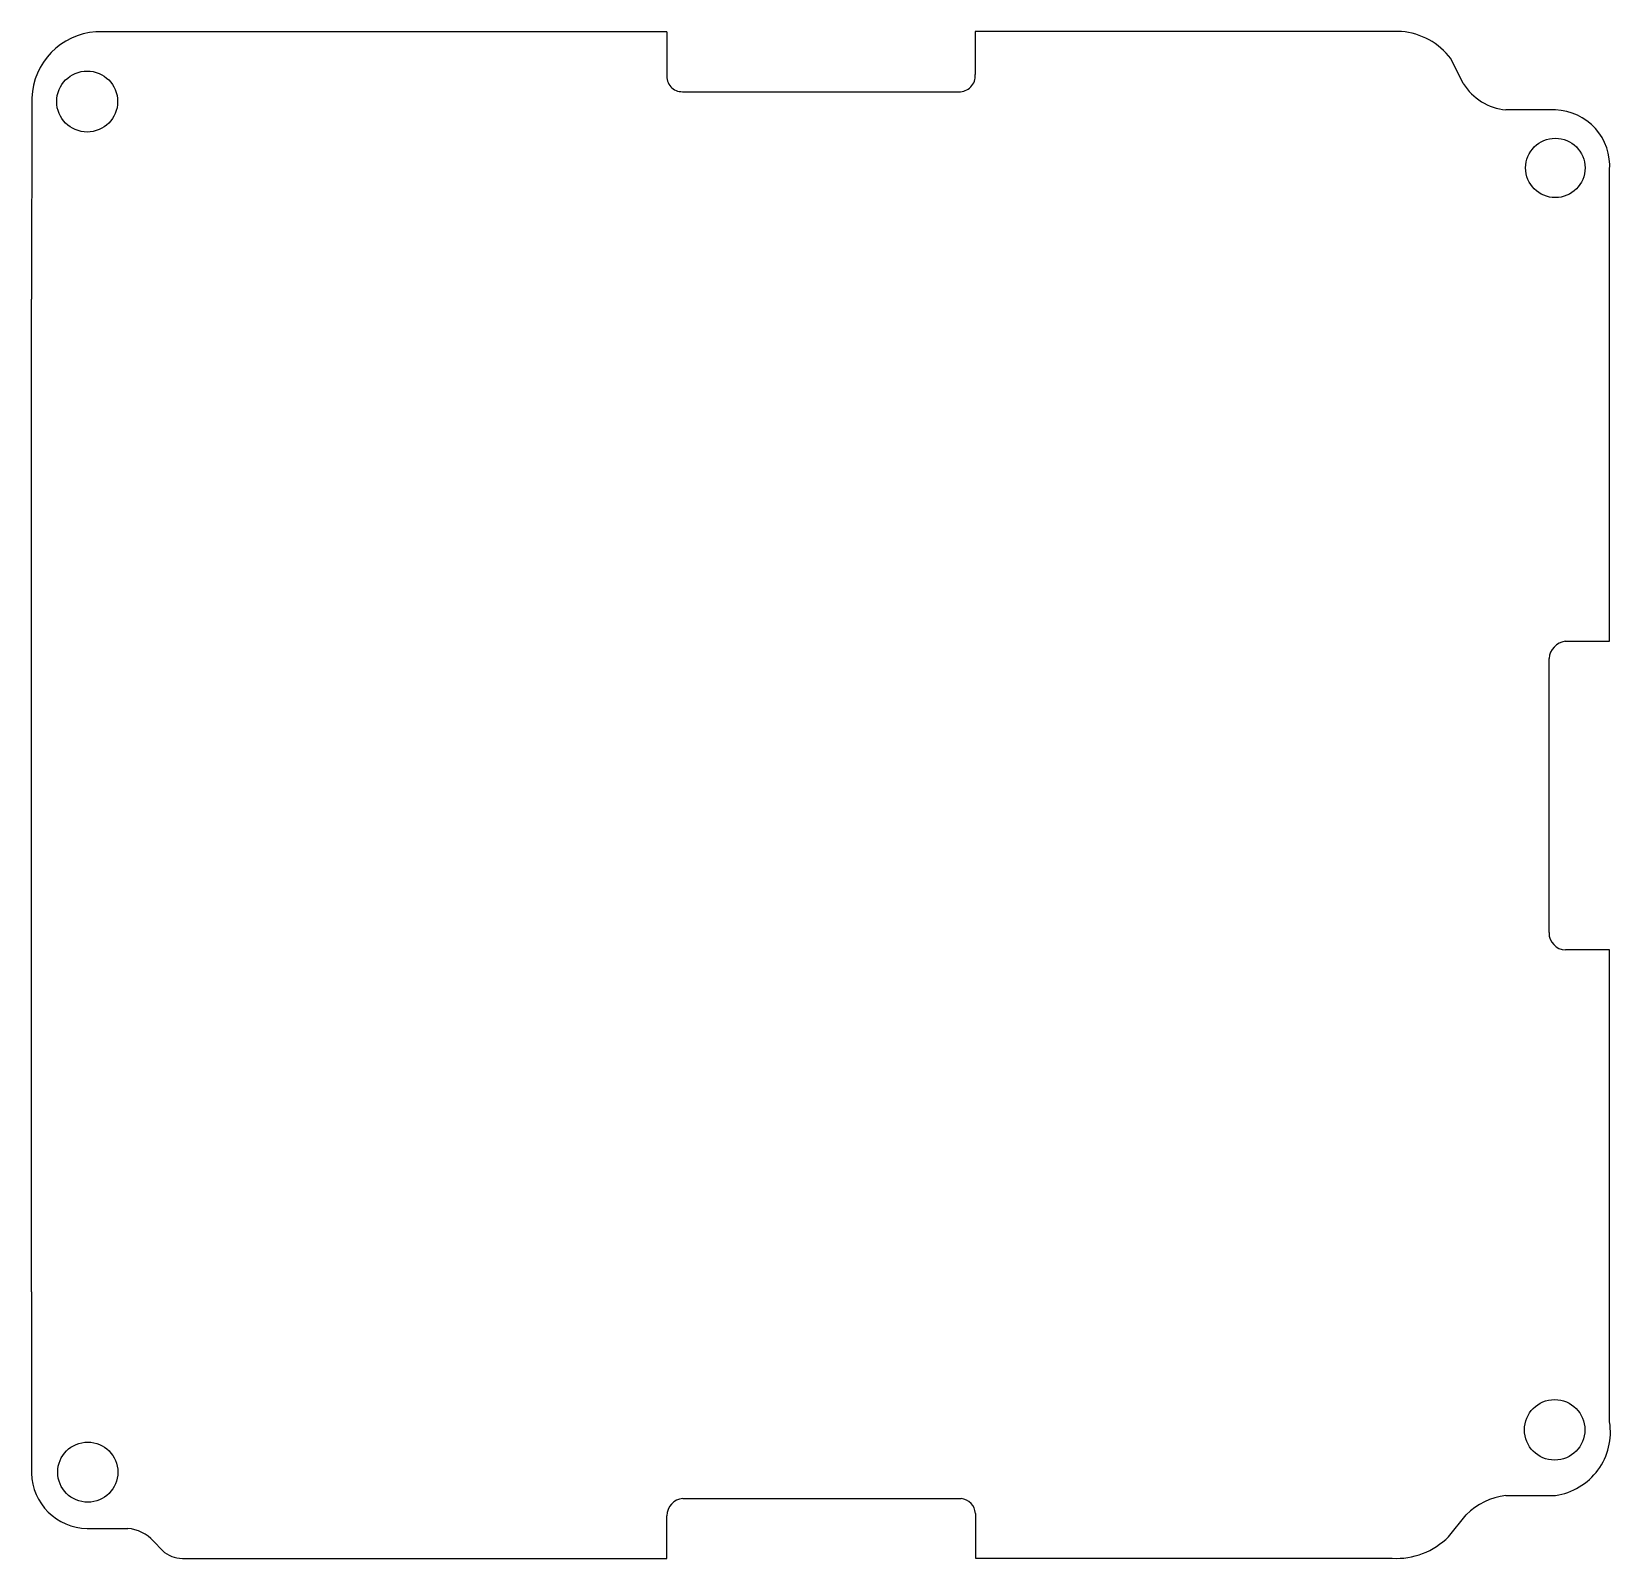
# Model space of a CAD drawing. Header units: millimetres. Extents: x 77.3 to 169.4, y 96 to 185.1.
import ezdxf

# ---------------------------------------------------------------- set-up
doc = ezdxf.new("R2010")
doc.units = ezdxf.units.MM
doc.layers.add('Sketch001', color=7, linetype='CONTINUOUS')

msp = doc.modelspace()

# ---------------------------------------------------------------- linework, layer by layer
at = {"layer": 'Sketch001'}
for p, q in [((114.354, 185.089, 207.815), (81.0306, 185.089, 207.815)), ((114.354, 185.089, 207.815), (114.354, 182.582, 207.815)), ((157.231, 185.097, 207.815), (132.355, 185.097, 207.815)), ((132.355, 185.097, 207.815), (132.355, 182.582, 207.815)), ((160.84, 182.065, 207.815), (160.119, 183.517, 207.815)), ((115.269, 181.588, 207.815), (131.389, 181.588, 207.815)), ((77.2859, 181.226, 207.815), (77.2705, 169.482, 207.815)), ((166.227, 180.524, 207.815), (163.333, 180.524, 207.815)), ((169.386, 149.503, 207.815), (169.386, 177.009, 207.815)), ((77.2705, 111.526, 207.815), (77.2705, 169.482, 207.815)), ((166.787, 149.503, 207.815), (169.386, 149.503, 207.815)), ((165.85, 132.492, 207.815), (165.85, 148.495, 207.815)), ((169.386, 131.484, 207.815), (166.81, 131.484, 207.815)), ((169.386, 103.921, 207.815), (169.386, 131.484, 207.815)), ((77.2705, 111.526, 207.815), (77.2705, 100.936, 207.815)), ((163.319, 99.6302, 207.815), (166.232, 99.6302, 207.815)), ((115.279, 99.4537, 207.815), (131.534, 99.4537, 207.815)), ((80.5155, 97.7102, 207.815), (82.8834, 97.7102, 207.815)), ((114.356, 95.9582, 207.815), (114.356, 98.4448, 207.815)), ((132.363, 98.5793, 207.815), (132.363, 95.9605, 207.815)), ((159.982, 97.2237, 207.815), (161.017, 98.5025, 207.815)), ((84.3922, 96.9642, 207.815), (84.9125, 96.4092, 207.815)), ((86.0745, 95.9582, 207.815), (114.356, 95.9582, 207.815)), ((132.363, 95.9605, 207.815), (156.692, 95.9605, 207.815))]:
    msp.add_line(p, q, dxfattribs=at)
for centre, radius in [((80.5155, 181.013), 1.7796), ((166.217, 177.137), 1.7357), ((166.177, 103.461), 1.7658), ((80.5508, 100.991), 1.7554)]:
    msp.add_circle(centre, radius, dxfattribs=at)
for centre, radius, start, end in [((81.3154, 181.066, 207.815), 4.0327, 94.0493, 177.731), ((156.903, 181.069, 207.815), 4.0416, 37.2769, 85.3401), ((115.241, 182.481, 207.815), 0.8929, 173.476, -88.2269), ((131.437, 182.508, 207.815), 0.9211, -92.9532, 4.61376), ((163.652, 183.826, 207.815), 3.3178, -147.946, -95.5214), ((166.116, 177.247, 207.815), 3.2785, -4.15865, 88.0637), ((166.954, 148.408, 207.815), 1.1074, 98.6651, 175.517), ((166.837, 132.471, 207.815), 0.9871, 178.796, -91.54), ((165.69, 103.333, 207.815), 3.7424, -81.6762, 9.03014), ((80.5508, 100.991, 207.815), 3.2807, -179.047, -90.6169), ((163.804, 95.726, 207.815), 3.9343, 97.0889, 135.112), ((115.364, 98.4488, 207.815), 1.0086, 94.8521, -179.775), ((131.438, 98.5323, 207.815), 0.9264, 2.90961, 84.0889), ((82.6244, 95.2877, 207.815), 2.4363, 43.4805, 83.8993), ((156.921, 100.279, 207.815), 4.3248, -93.0393, -44.9509), ((86.0745, 97.6808, 207.815), 1.7226, -132.419, -89.9997)]:
    msp.add_arc(centre, radius, start, end, dxfattribs=at)

doc.saveas('drawing.dxf')
